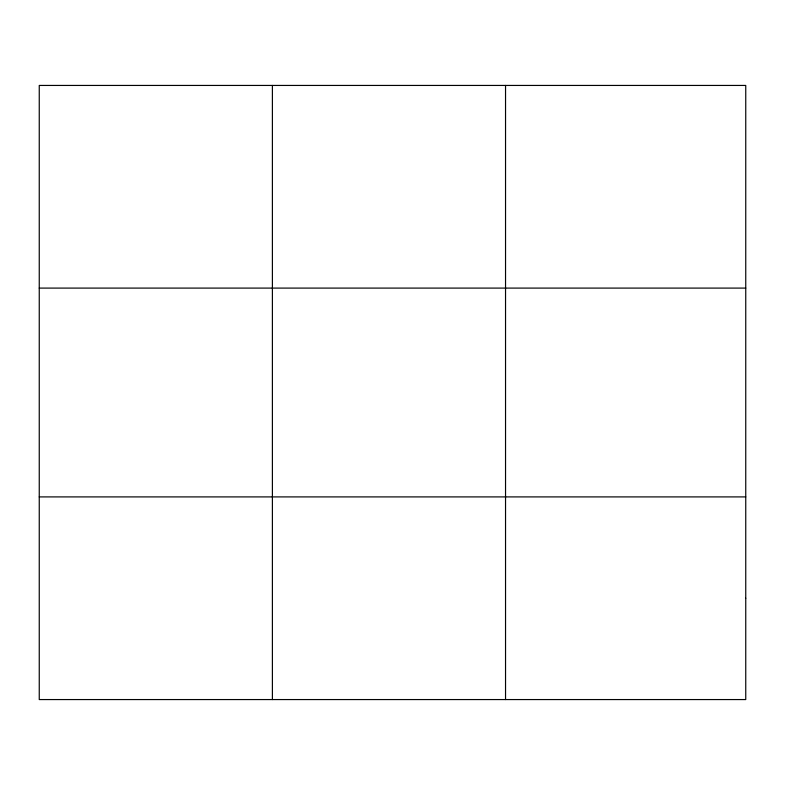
<?xml version="1.0" encoding="UTF-8"?>
<svg xmlns="http://www.w3.org/2000/svg" width="785" height="785" viewBox="0 0 785 785"><rect width="100%" height="100%" fill="white"/><g stroke="black" fill="none" stroke-linecap="round" stroke-linejoin="round"><path stroke-width="1.18" d="M272.395 85.437L272.395 699.563M505.54 85.437L505.54 699.563M39.25 288.095L745.75 288.095M39.25 496.905L745.75 496.905M745.75 598.239L745.75 699.563L39.25 699.563L39.25 85.437L745.75 85.437L745.75 598.239"/></g></svg>
